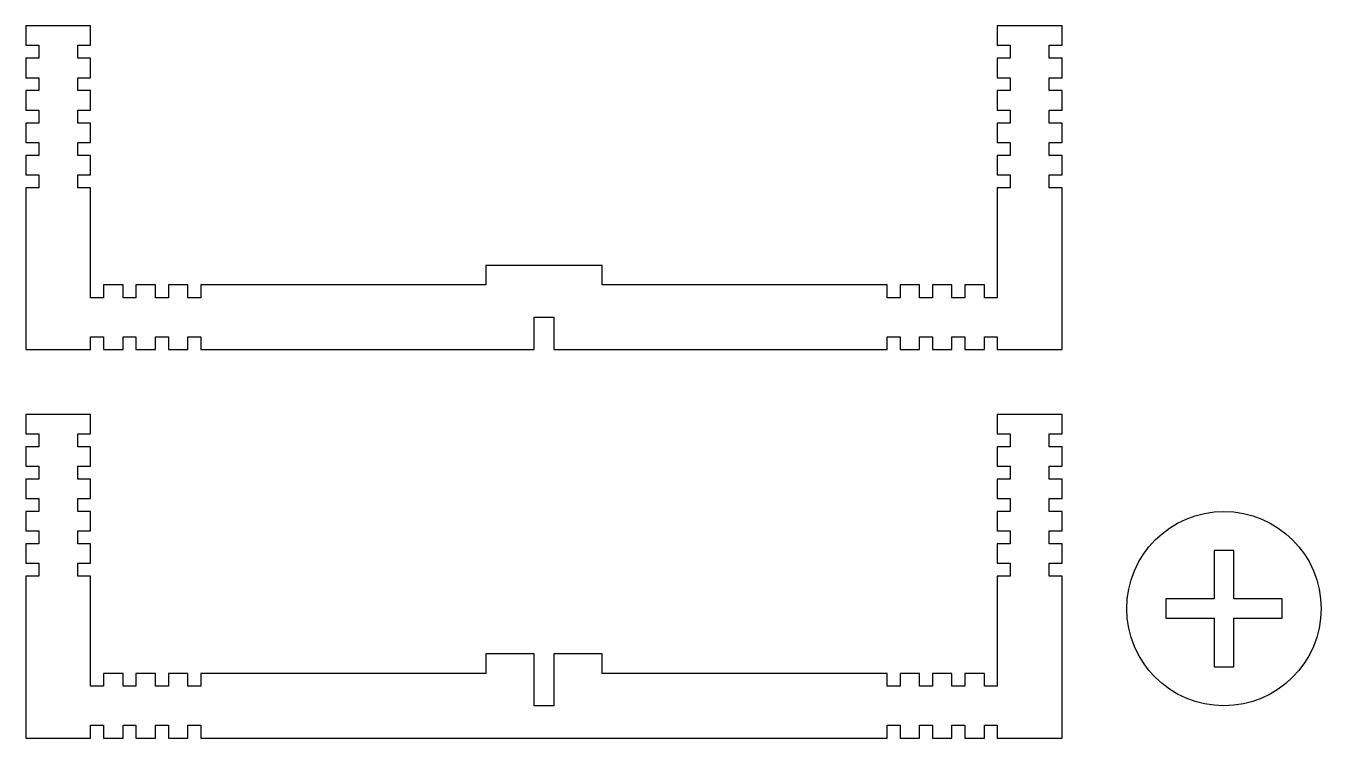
# Model space of a CAD drawing. Header units: millimetres. Extents: x 5 to 205, y 5 to 115.
import ezdxf

# ---------------------------------------------------------------- set-up
doc = ezdxf.new("R2010")
doc.units = ezdxf.units.MM
doc.layers.add('CUT', color=7, linetype='Continuous')

msp = doc.modelspace()

# ---------------------------------------------------------------- linework, layer by layer
at = {"layer": 'CUT'}
for points in [[(76, 78), (76, 75), (32, 75), (32, 73), (30, 73), (30, 75), (27, 75), (27, 73), (25, 73), (25, 75), (22, 75), (22, 73), (20, 73), (20, 75), (17, 75), (17, 73), (15, 73), (15, 90), (13, 90), (13, 92), (15, 92), (15, 95), (13, 95), (13, 97), (15, 97), (15, 100), (13, 100), (13, 102), (15, 102), (15, 105), (13, 105), (13, 107), (15, 107), (15, 110), (13, 110), (13, 112), (15, 112), (15, 115), (5, 115), (5, 112), (7, 112), (7, 110), (5, 110), (5, 107), (7, 107), (7, 105), (5, 105), (5, 102), (7, 102), (7, 100), (5, 100), (5, 97), (7, 97), (7, 95), (5, 95), (5, 92), (7, 92), (7, 90), (5, 90), (5, 65), (15, 65), (15, 67), (17, 67), (17, 65), (20, 65), (20, 67), (22, 67), (22, 65), (25, 65), (25, 67), (27, 67), (27, 65), (30, 65), (30, 67), (32, 67), (32, 65), (83.5, 65), (83.5, 70), (86.5, 70), (86.5, 65), (138, 65), (138, 67), (140, 67), (140, 65), (143, 65), (143, 67), (145, 67), (145, 65), (148, 65), (148, 67), (150, 67), (150, 65), (153, 65), (153, 67), (155, 67), (155, 65), (165, 65), (165, 90), (163, 90), (163, 92), (165, 92), (165, 95), (163, 95), (163, 97), (165, 97), (165, 100), (163, 100), (163, 102), (165, 102), (165, 105), (163, 105), (163, 107), (165, 107), (165, 110), (163, 110), (163, 112), (165, 112), (165, 115), (155, 115), (155, 112), (157, 112), (157, 110), (155, 110), (155, 107), (157, 107), (157, 105), (155, 105), (155, 102), (157, 102), (157, 100), (155, 100), (155, 97), (157, 97), (157, 95), (155, 95), (155, 92), (157, 92), (157, 90), (155, 90), (155, 73), (153, 73), (153, 75), (150, 75), (150, 73), (148, 73), (148, 75), (145, 75), (145, 73), (143, 73), (143, 75), (140, 75), (140, 73), (138, 73), (138, 75), (94, 75), (94, 78)], [(17, 5), (20, 5), (20, 7), (22, 7), (22, 5), (25, 5), (25, 7), (27, 7), (27, 5), (30, 5), (30, 7), (32, 7), (32, 5), (138, 5), (138, 7), (140, 7), (140, 5), (143, 5), (143, 7), (145, 7), (145, 5), (148, 5), (148, 7), (150, 7), (150, 5), (153, 5), (153, 7), (155, 7), (155, 5), (165, 5), (165, 30), (163, 30), (163, 32), (165, 32), (165, 35), (163, 35), (163, 37), (165, 37), (165, 40), (163, 40), (163, 42), (165, 42), (165, 45), (163, 45), (163, 47), (165, 47), (165, 50), (163, 50), (163, 52), (165, 52), (165, 55), (155, 55), (155, 52), (157, 52), (157, 50), (155, 50), (155, 47), (157, 47), (157, 45), (155, 45), (155, 42), (157, 42), (157, 40), (155, 40), (155, 37), (157, 37), (157, 35), (155, 35), (155, 32), (157, 32), (157, 30), (155, 30), (155, 13), (153, 13), (153, 15), (150, 15), (150, 13), (148, 13), (148, 15), (145, 15), (145, 13), (143, 13), (143, 15), (140, 15), (140, 13), (138, 13), (138, 15), (94, 15), (94, 18), (86.5, 18), (86.5, 10), (83.5, 10), (83.5, 18), (76, 18), (76, 15), (32, 15), (32, 13), (30, 13), (30, 15), (27, 15), (27, 13), (25, 13), (25, 15), (22, 15), (22, 13), (20, 13), (20, 15), (17, 15), (17, 13), (15, 13), (15, 30), (13, 30), (13, 32), (15, 32), (15, 35), (13, 35), (13, 37), (15, 37), (15, 40), (13, 40), (13, 42), (15, 42), (15, 45), (13, 45), (13, 47), (15, 47), (15, 50), (13, 50), (13, 52), (15, 52), (15, 55), (5, 55), (5, 52), (7, 52), (7, 50), (5, 50), (5, 47), (7, 47), (7, 45), (5, 45), (5, 42), (7, 42), (7, 40), (5, 40), (5, 37), (7, 37), (7, 35), (5, 35), (5, 32), (7, 32), (7, 30), (5, 30), (5, 5), (15, 5), (15, 7), (17, 7)], [(188.5, 16), (191.5, 16), (191.5, 23.5), (199, 23.5), (199, 26.5), (191.5, 26.5), (191.5, 34), (188.5, 34), (188.5, 26.5), (181, 26.5), (181, 23.5), (188.5, 23.5)]]:
    msp.add_lwpolyline(points, close=True, dxfattribs=at)
msp.add_circle((190, 25), 15, dxfattribs=at)

doc.saveas('drawing.dxf')
